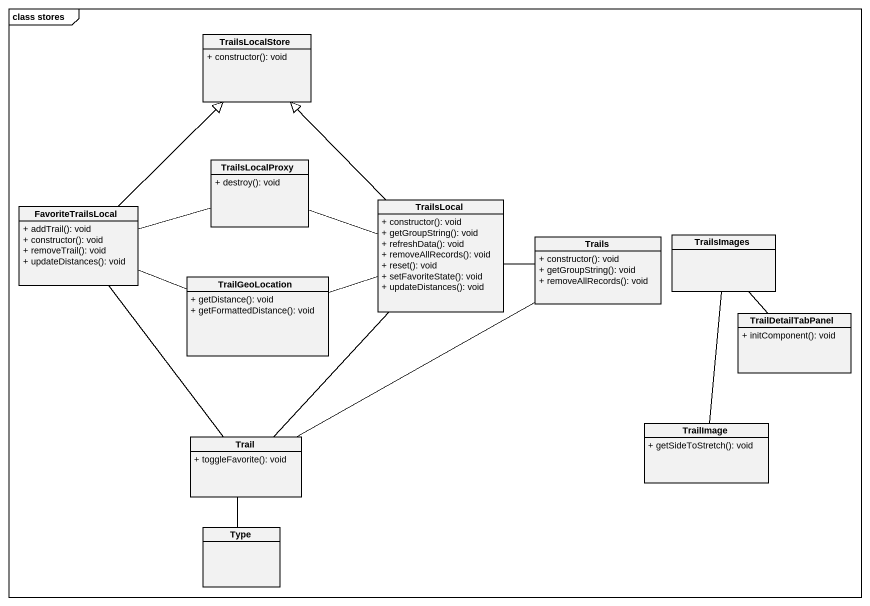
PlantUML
@startuml
mainframe class stores
hide circle
hide empty members
skinparam classAttributeIconSize 0
class TrailsLocalStore {
  + constructor(): void
}
class TrailsLocalProxy {
  + destroy(): void
}
class FavoriteTrailsLocal {
  + addTrail(): void
  + constructor(): void
  + removeTrail(): void
  + updateDistances(): void
}
class TrailsLocal {
  + constructor(): void
  + getGroupString(): void
  + refreshData(): void
  + removeAllRecords(): void
  + reset(): void
  + setFavoriteState(): void
  + updateDistances(): void
}
class Trails {
  + constructor(): void
  + getGroupString(): void
  + removeAllRecords(): void
}
class TrailsImages
class TrailGeoLocation {
  + getDistance(): void
  + getFormattedDistance(): void
}
class TrailDetailTabPanel {
  + initComponent(): void
}
class TrailImage {
  + getSideToStretch(): void
}
class Trail {
  + toggleFavorite(): void
}
class Type
FavoriteTrailsLocal -up-|> TrailsLocalStore
FavoriteTrailsLocal -right- TrailsLocalProxy
FavoriteTrailsLocal -right- TrailGeoLocation
FavoriteTrailsLocal -- Trail
TrailsLocal -up-|> TrailsLocalStore
TrailsLocal -left- TrailsLocalProxy
TrailsLocal -right- Trails
TrailsLocal -left- TrailGeoLocation
TrailsLocal -- Trail
Trails -left- Trail
TrailsImages -- TrailDetailTabPanel
TrailsImages -- TrailImage
Trail -- Type
@enduml
